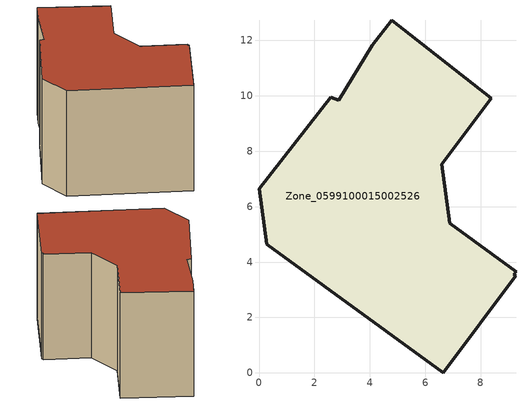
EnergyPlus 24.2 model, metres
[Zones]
Zone_0599100015002526
 floor ground (C_G): 2.88,9.84 4.08,11.83 4.79,12.73 8.38,9.92 6.59,7.53 6.89,5.4 9.28,3.65 9.2,3.55 9.27,3.5 6.65,0 0.28,4.65 0,6.65 2.6,9.94 z1.06
 wall outside (C_F): 0.28,4.65 6.65,0 9.27,3.5 9.2,3.55 9.28,3.65 6.89,5.4 6.59,7.53 8.38,9.92 4.79,12.73 4.08,11.83 2.88,9.84 2.6,9.94 0,6.65 0.28,4.65 z1.06:8.98
 roof outside (C_R): 4.08,11.83 2.88,9.84 2.6,9.94 0,6.65 0.28,4.65 6.65,0 9.27,3.5 9.2,3.55 9.28,3.65 6.89,5.4 6.59,7.53 8.38,9.92 4.79,12.73 z8.98
[BUILDING]
Pand.0599100015002526: North Axis=0; Terrain=City; Loads Convergence Tolerance Value=0.04; Temperature Convergence Tolerance Value=0.4; Solar Distribution=FullExterior; Maximum Number of Warmup Days=25; Minimum Number of Warmup Days=1
[Site:Location]
Rotterdam.The.Hague.AP_ZH_NLD Design_Conditions: Latitude=51.96; Longitude=4.45; Time Zone=1; Elevation=-4.5
[SITE:GROUNDTEMPERATURE:BUILDINGSURFACE]
18, 18, 18, 18, 18, 18, 18, 18, 18, 18, 18, 18
[MATERIAL] Thermal Absorptance=0.9; Solar Absorptance=0.7; Visible Absorptance=0.7
Name | Roughness | Thickness | Conductivity | Density | Specific Heat
G.TI.1975-1991 | MediumSmooth | 0.15 | 0.288461 | 540 | 1210
F.TI.1975-1991 | Rough | 0.3 | 0.230769 | 1920 | 840
R.TI.1975-1991 | MediumRough | 0.2 | 0.153846 | 1500 | 1000
[CONSTRUCTION]
C_G: G.TI.1975-1991
C_F: F.TI.1975-1991
C_R: R.TI.1975-1991
[ZONE]
Zone_0599100015002526: Type=1; Multiplier=1; Ceiling Height=Autocalculate; Volume=Autocalculate; Floor Area=autocalculate; Part of Total Floor Area=Yes
[ZONEINFILTRATION:DESIGNFLOWRATE]
Infil_Zone_0599100015002526: Zone or ZoneList or Space or SpaceList=Zone_0599100015002526; Schedule=AlwaysOn; Design Flow Rate Calculation Method=Flow/Area; Flow Rate per Floor Area=0.003; Constant Term Coefficient=1; Temperature Term Coefficient=0; Velocity Term Coefficient=0; Velocity Squared Term Coefficient=0
[HVACTEMPLATE:ZONE:IDEALLOADSAIRSYSTEM]
Zone_0599100015002526: Maximum Heating Supply Air Temperature=50; Minimum Cooling Supply Air Temperature=13; Maximum Heating Supply Air Humidity Ratio=0.0156; Minimum Cooling Supply Air Humidity Ratio=0.0077; Heating Limit=NoLimit; Cooling Limit=NoLimit; Dehumidification Control Type=ConstantSensibleHeatRatio; Cooling Sensible Heat Ratio=0.7; Dehumidification Setpoint=60; Humidification Control Type=None; Humidification Setpoint=30; Outdoor Air Method=None; Outdoor Air Flow Rate per Person=0.00944; Outdoor Air Flow Rate per Zone Floor Area=0; Outdoor Air Flow Rate per Zone=0; Demand Controlled Ventilation Type=None; Outdoor Air Economizer Type=NoEconomizer; Heat Recovery Type=None; Sensible Heat Recovery Effectiveness=0.7; Latent Heat Recovery Effectiveness=0.65
[ZONECONTROL:THERMOSTAT]
ThermostatControl_Zone_0599100015002526: Zone or ZoneList=Zone_0599100015002526; Control Type Schedule=DualSetpointControlType; Control 1=Thermostat_Zone_0599100015002526; Temperature Difference Between Cutout And Setpoint=0
[THERMOSTATSETPOINT:DUALSETPOINT]
Thermostat_Zone_0599100015002526: Heating Setpoint Temperature Schedule=HeatingSetpoint_Zone_0599100015002526; Cooling Setpoint Temperature Schedule=CoolingSetpoint_Zone_0599100015002526
[SCHEDULE:COMPACT]
HeatingSetpoint_Zone_0599100015002526: Through: 12/31, For: AllDays, Until: 24:00, 21
CoolingSetpoint_Zone_0599100015002526: Through: 12/31, For: AllDays, Until: 24:00, 24
DualSetpointControlType: Through: 12/31, For: AllDays, Until: 24:00, 4
AlwaysOn: Through: 12/31, For: AllDays, Until: 24:00, 1
